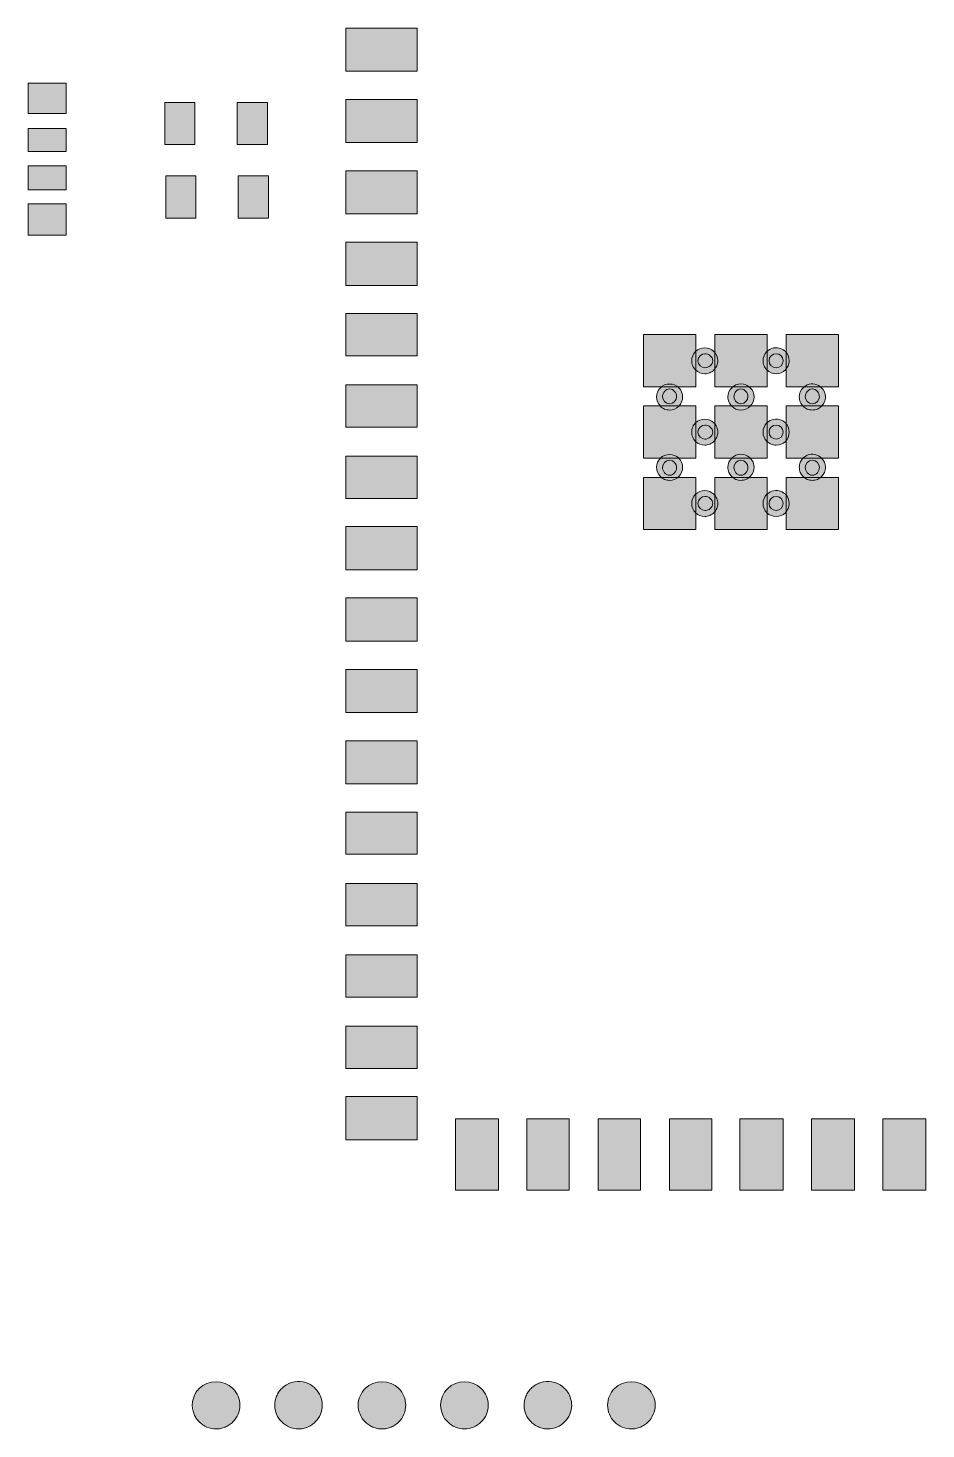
# Model space of a CAD drawing. Extents: x 146 to 361, y 242 to 614.
# Drawn here: x 207.7 to 261.3, y 530.8 to 614.5 of the extents above; entities that cross this region are included whole.
import ezdxf

# ---------------------------------------------------------------- set-up
doc = ezdxf.new("R2010")
doc.units = 0
doc.header["$MEASUREMENT"] = 0
doc.layers.add('Ebene 1', color=7, linetype='Continuous')

msp = doc.modelspace()

# ---------------------------------------------------------------- hatches: boundary and pattern name
at = {"layer": 'Ebene 1', "true_color": 0xffffff}
h = msp.add_hatch(color=7, dxfattribs=at)
h.dxf.hatch_style = 2
h.paths.add_polyline_path([(226.68, 611.87), (230.94, 611.87), (230.94, 614.45), (226.68, 614.45)])
h = msp.add_hatch(color=7, dxfattribs=at)
h.dxf.hatch_style = 2
h.paths.add_polyline_path([(207.72, 609.351), (210, 609.351), (210, 611.151), (207.72, 611.151)])
h = msp.add_hatch(color=7, dxfattribs=at)
h.dxf.hatch_style = 2
h.paths.add_polyline_path([(215.88, 607.49), (217.68, 607.49), (217.68, 610.01), (215.88, 610.01)])
h = msp.add_hatch(color=7, dxfattribs=at)
h.dxf.hatch_style = 2
h.paths.add_polyline_path([(220.2, 607.49), (222, 607.49), (222, 610.01), (220.2, 610.01)])
h = msp.add_hatch(color=7, dxfattribs=at)
h.dxf.hatch_style = 2
h.paths.add_polyline_path([(226.68, 607.61), (230.94, 607.61), (230.94, 610.19), (226.68, 610.19)])
h = msp.add_hatch(color=7, dxfattribs=at)
h.dxf.hatch_style = 2
h.paths.add_polyline_path([(207.72, 607.07), (210, 607.07), (210, 608.45), (207.72, 608.45)])
h = msp.add_hatch(color=7, dxfattribs=at)
h.dxf.hatch_style = 2
h.paths.add_polyline_path([(207.72, 604.791), (210, 604.791), (210, 606.231), (207.72, 606.231)])
h = msp.add_hatch(color=7, dxfattribs=at)
h.dxf.hatch_style = 2
h.paths.add_polyline_path([(215.94, 603.11), (217.74, 603.11), (217.74, 605.63), (215.94, 605.63)])
h = msp.add_hatch(color=7, dxfattribs=at)
h.dxf.hatch_style = 2
h.paths.add_polyline_path([(220.26, 603.11), (222.06, 603.11), (222.06, 605.63), (220.26, 605.63)])
h = msp.add_hatch(color=7, dxfattribs=at)
h.dxf.hatch_style = 2
h.paths.add_polyline_path([(226.68, 603.351), (230.94, 603.351), (230.94, 605.931), (226.68, 605.931)])
h = msp.add_hatch(color=7, dxfattribs=at)
h.dxf.hatch_style = 2
h.paths.add_polyline_path([(207.72, 602.091), (210, 602.091), (210, 603.951), (207.72, 603.951)])
h = msp.add_hatch(color=7, dxfattribs=at)
h.dxf.hatch_style = 2
h.paths.add_polyline_path([(226.68, 599.091), (230.94, 599.091), (230.94, 601.671), (226.68, 601.671)])
h = msp.add_hatch(color=7, dxfattribs=at)
h.dxf.hatch_style = 2
h.paths.add_polyline_path([(226.68, 594.891), (230.94, 594.891), (230.94, 597.411), (226.68, 597.411)])
h = msp.add_hatch(color=7, dxfattribs=at)
h.dxf.hatch_style = 2
h.paths.add_polyline_path([(244.44, 593.031), (247.56, 593.031), (247.56, 596.151), (244.44, 596.151)])
h = msp.add_hatch(color=7, dxfattribs=at)
h.dxf.hatch_style = 2
edge = h.paths.add_edge_path()
edge.add_spline(control_points=[(248.1, 593.81), (247.89, 593.81), (247.7, 593.89), (247.55, 594.04), (247.48, 594.11), (247.42, 594.2), (247.38, 594.29), (247.34, 594.39), (247.32, 594.49), (247.32, 594.59), (247.32, 594.79), (247.4, 595), (247.55, 595.14), (247.84, 595.43), (248.36, 595.43), (248.65, 595.14), (248.8, 595), (248.88, 594.8), (248.88, 594.59), (248.88, 594.49), (248.86, 594.39), (248.82, 594.29), (248.78, 594.2), (248.72, 594.11), (248.65, 594.04), (248.58, 593.97), (248.49, 593.91), (248.4, 593.87), (248.3, 593.83), (248.2, 593.81), (248.1, 593.81)], knot_values=[0, 0, 0, 0, 1, 1, 1, 2, 2, 2, 3, 3, 3, 4, 4, 4, 5, 5, 5, 6, 6, 6, 7, 7, 7, 8, 8, 8, 9, 9, 9, 10, 10, 10, 10], degree=3, periodic=1)
h = msp.add_hatch(color=7, dxfattribs=at)
h.dxf.hatch_style = 2
h.paths.add_polyline_path([(248.7, 593.031), (251.82, 593.031), (251.82, 596.151), (248.7, 596.151)])
h = msp.add_hatch(color=7, dxfattribs=at)
h.dxf.hatch_style = 2
edge = h.paths.add_edge_path()
edge.add_spline(control_points=[(252.36, 593.81), (252.15, 593.81), (251.96, 593.89), (251.81, 594.04), (251.74, 594.11), (251.68, 594.2), (251.64, 594.29), (251.6, 594.39), (251.58, 594.49), (251.58, 594.59), (251.58, 594.79), (251.66, 595), (251.81, 595.14), (252.03, 595.36), (252.37, 595.43), (252.66, 595.31), (252.75, 595.27), (252.84, 595.21), (252.91, 595.14), (253.06, 595), (253.14, 594.8), (253.14, 594.59), (253.14, 594.49), (253.12, 594.39), (253.08, 594.29), (253.04, 594.2), (252.98, 594.11), (252.91, 594.04), (252.76, 593.89), (252.57, 593.81), (252.36, 593.81)], knot_values=[0, 0, 0, 0, 1, 1, 1, 2, 2, 2, 3, 3, 3, 4, 4, 4, 5, 5, 5, 6, 6, 6, 7, 7, 7, 8, 8, 8, 9, 9, 9, 10, 10, 10, 10], degree=3, periodic=1)
h = msp.add_hatch(color=7, dxfattribs=at)
h.dxf.hatch_style = 2
h.paths.add_polyline_path([(252.96, 593.031), (256.08, 593.031), (256.08, 596.151), (252.96, 596.151)])
h = msp.add_hatch(color=7, dxfattribs=at)
h.dxf.hatch_style = 2
h.paths.add_polyline_path([(226.68, 590.63), (230.94, 590.63), (230.94, 593.15), (226.68, 593.15)])
h = msp.add_hatch(color=7, dxfattribs=at)
h.dxf.hatch_style = 2
edge = h.paths.add_edge_path()
edge.add_spline(control_points=[(246, 591.65), (245.9, 591.65), (245.8, 591.67), (245.7, 591.71), (245.61, 591.75), (245.52, 591.81), (245.45, 591.88), (245.3, 592.03), (245.22, 592.22), (245.22, 592.43), (245.22, 592.64), (245.3, 592.84), (245.45, 592.98), (245.74, 593.27), (246.26, 593.27), (246.55, 592.98), (246.7, 592.84), (246.78, 592.64), (246.78, 592.43), (246.78, 592.22), (246.7, 592.03), (246.55, 591.88), (246.41, 591.73), (246.21, 591.65), (246, 591.65)], knot_values=[0, 0, 0, 0, 1, 1, 1, 2, 2, 2, 3, 3, 3, 4, 4, 4, 5, 5, 5, 6, 6, 6, 7, 7, 7, 8, 8, 8, 8], degree=3, periodic=1)
h = msp.add_hatch(color=7, dxfattribs=at)
h.dxf.hatch_style = 2
edge = h.paths.add_edge_path()
edge.add_spline(control_points=[(250.26, 591.65), (250.05, 591.65), (249.86, 591.73), (249.71, 591.88), (249.63, 591.95), (249.58, 592.04), (249.54, 592.13), (249.5, 592.23), (249.48, 592.33), (249.48, 592.43), (249.48, 592.64), (249.56, 592.84), (249.71, 592.98), (249.78, 593.05), (249.87, 593.11), (249.96, 593.15), (250.15, 593.23), (250.37, 593.23), (250.56, 593.15), (250.65, 593.11), (250.74, 593.05), (250.81, 592.98), (250.96, 592.84), (251.04, 592.64), (251.04, 592.43), (251.04, 592.22), (250.96, 592.03), (250.81, 591.88), (250.66, 591.73), (250.47, 591.65), (250.26, 591.65)], knot_values=[0, 0, 0, 0, 1, 1, 1, 2, 2, 2, 3, 3, 3, 4, 4, 4, 5, 5, 5, 6, 6, 6, 7, 7, 7, 8, 8, 8, 9, 9, 9, 10, 10, 10, 10], degree=3, periodic=1)
h = msp.add_hatch(color=7, dxfattribs=at)
h.dxf.hatch_style = 2
edge = h.paths.add_edge_path()
edge.add_spline(control_points=[(254.52, 591.65), (254.42, 591.65), (254.32, 591.67), (254.22, 591.71), (254.13, 591.75), (254.04, 591.81), (253.97, 591.88), (253.9, 591.95), (253.84, 592.04), (253.8, 592.13), (253.76, 592.23), (253.74, 592.33), (253.74, 592.43), (253.74, 592.64), (253.82, 592.84), (253.97, 592.98), (254.04, 593.05), (254.13, 593.11), (254.22, 593.15), (254.51, 593.27), (254.85, 593.2), (255.07, 592.98), (255.22, 592.84), (255.3, 592.64), (255.3, 592.43), (255.3, 592.33), (255.28, 592.23), (255.24, 592.13), (255.2, 592.04), (255.14, 591.95), (255.07, 591.88), (255, 591.81), (254.91, 591.75), (254.82, 591.71), (254.72, 591.67), (254.62, 591.65), (254.52, 591.65)], knot_values=[0, 0, 0, 0, 1, 1, 1, 2, 2, 2, 3, 3, 3, 4, 4, 4, 5, 5, 5, 6, 6, 6, 7, 7, 7, 8, 8, 8, 9, 9, 9, 10, 10, 10, 11, 11, 11, 12, 12, 12, 12], degree=3, periodic=1)
h = msp.add_hatch(color=7, dxfattribs=at)
h.dxf.hatch_style = 2
h.paths.add_polyline_path([(244.44, 588.771), (247.56, 588.771), (247.56, 591.891), (244.44, 591.891)])
h = msp.add_hatch(color=7, dxfattribs=at)
h.dxf.hatch_style = 2
h.paths.add_polyline_path([(248.7, 588.771), (251.82, 588.771), (251.82, 591.891), (248.7, 591.891)])
h = msp.add_hatch(color=7, dxfattribs=at)
h.dxf.hatch_style = 2
h.paths.add_polyline_path([(252.96, 588.771), (256.08, 588.771), (256.08, 591.891), (252.96, 591.891)])
h = msp.add_hatch(color=7, dxfattribs=at)
h.dxf.hatch_style = 2
edge = h.paths.add_edge_path()
edge.add_spline(control_points=[(248.1, 589.55), (247.89, 589.55), (247.7, 589.63), (247.55, 589.78), (247.48, 589.85), (247.42, 589.94), (247.38, 590.03), (247.34, 590.13), (247.32, 590.23), (247.32, 590.33), (247.32, 590.43), (247.34, 590.53), (247.38, 590.63), (247.42, 590.72), (247.48, 590.81), (247.55, 590.88), (247.84, 591.17), (248.36, 591.17), (248.65, 590.88), (248.72, 590.81), (248.78, 590.72), (248.82, 590.63), (248.86, 590.53), (248.88, 590.43), (248.88, 590.33), (248.88, 590.23), (248.86, 590.13), (248.82, 590.03), (248.78, 589.94), (248.72, 589.85), (248.65, 589.78), (248.58, 589.71), (248.49, 589.65), (248.4, 589.61), (248.3, 589.57), (248.2, 589.55), (248.1, 589.55)], knot_values=[0, 0, 0, 0, 1, 1, 1, 2, 2, 2, 3, 3, 3, 4, 4, 4, 5, 5, 5, 6, 6, 6, 7, 7, 7, 8, 8, 8, 9, 9, 9, 10, 10, 10, 11, 11, 11, 12, 12, 12, 12], degree=3, periodic=1)
h = msp.add_hatch(color=7, dxfattribs=at)
h.dxf.hatch_style = 2
edge = h.paths.add_edge_path()
edge.add_spline(control_points=[(252.36, 589.55), (252.26, 589.55), (252.16, 589.57), (252.06, 589.61), (251.97, 589.65), (251.88, 589.71), (251.81, 589.78), (251.66, 589.93), (251.58, 590.12), (251.58, 590.33), (251.58, 590.54), (251.66, 590.74), (251.81, 590.88), (252.03, 591.1), (252.37, 591.17), (252.66, 591.05), (252.75, 591.01), (252.84, 590.95), (252.91, 590.88), (253.06, 590.74), (253.14, 590.54), (253.14, 590.33), (253.14, 590.12), (253.06, 589.93), (252.91, 589.78), (252.77, 589.63), (252.57, 589.55), (252.36, 589.55)], knot_values=[0, 0, 0, 0, 1, 1, 1, 2, 2, 2, 3, 3, 3, 4, 4, 4, 5, 5, 5, 6, 6, 6, 7, 7, 7, 8, 8, 8, 9, 9, 9, 9], degree=3, periodic=1)
h = msp.add_hatch(color=7, dxfattribs=at)
h.dxf.hatch_style = 2
h.paths.add_polyline_path([(226.68, 586.37), (230.94, 586.37), (230.94, 588.89), (226.68, 588.89)])
h = msp.add_hatch(color=7, dxfattribs=at)
h.dxf.hatch_style = 2
edge = h.paths.add_edge_path()
edge.add_spline(control_points=[(246, 587.45), (245.9, 587.45), (245.8, 587.47), (245.7, 587.51), (245.61, 587.55), (245.52, 587.6), (245.45, 587.68), (245.3, 587.83), (245.22, 588.02), (245.22, 588.23), (245.22, 588.43), (245.3, 588.64), (245.45, 588.78), (245.74, 589.07), (246.26, 589.07), (246.55, 588.78), (246.7, 588.64), (246.78, 588.44), (246.78, 588.23), (246.78, 588.02), (246.7, 587.83), (246.55, 587.68), (246.4, 587.53), (246.21, 587.45), (246, 587.45)], knot_values=[0, 0, 0, 0, 1, 1, 1, 2, 2, 2, 3, 3, 3, 4, 4, 4, 5, 5, 5, 6, 6, 6, 7, 7, 7, 8, 8, 8, 8], degree=3, periodic=1)
h = msp.add_hatch(color=7, dxfattribs=at)
h.dxf.hatch_style = 2
edge = h.paths.add_edge_path()
edge.add_spline(control_points=[(250.26, 587.45), (250.05, 587.45), (249.86, 587.53), (249.71, 587.68), (249.63, 587.75), (249.58, 587.84), (249.54, 587.93), (249.5, 588.03), (249.48, 588.13), (249.48, 588.23), (249.48, 588.44), (249.56, 588.64), (249.71, 588.78), (249.78, 588.85), (249.87, 588.91), (249.96, 588.95), (250.15, 589.03), (250.37, 589.03), (250.56, 588.95), (250.65, 588.91), (250.74, 588.85), (250.81, 588.78), (250.96, 588.64), (251.04, 588.44), (251.04, 588.23), (251.04, 588.02), (250.96, 587.83), (250.81, 587.68), (250.74, 587.61), (250.65, 587.55), (250.56, 587.51), (250.46, 587.47), (250.36, 587.45), (250.26, 587.45)], knot_values=[0, 0, 0, 0, 1, 1, 1, 2, 2, 2, 3, 3, 3, 4, 4, 4, 5, 5, 5, 6, 6, 6, 7, 7, 7, 8, 8, 8, 9, 9, 9, 10, 10, 10, 11, 11, 11, 11], degree=3, periodic=1)
h = msp.add_hatch(color=7, dxfattribs=at)
h.dxf.hatch_style = 2
edge = h.paths.add_edge_path()
edge.add_spline(control_points=[(254.52, 587.45), (254.42, 587.45), (254.32, 587.47), (254.22, 587.51), (254.13, 587.55), (254.04, 587.61), (253.97, 587.68), (253.9, 587.75), (253.84, 587.84), (253.8, 587.93), (253.76, 588.02), (253.74, 588.13), (253.74, 588.23), (253.74, 588.33), (253.76, 588.43), (253.8, 588.53), (253.84, 588.62), (253.9, 588.71), (253.97, 588.78), (254.04, 588.85), (254.13, 588.91), (254.22, 588.95), (254.51, 589.07), (254.85, 589), (255.07, 588.78), (255.14, 588.71), (255.2, 588.62), (255.24, 588.53), (255.28, 588.43), (255.3, 588.33), (255.3, 588.23), (255.3, 588.13), (255.28, 588.03), (255.24, 587.93), (255.2, 587.84), (255.14, 587.75), (255.07, 587.68), (255, 587.61), (254.91, 587.55), (254.82, 587.51), (254.72, 587.47), (254.62, 587.45), (254.52, 587.45)], knot_values=[0, 0, 0, 0, 1, 1, 1, 2, 2, 2, 3, 3, 3, 4, 4, 4, 5, 5, 5, 6, 6, 6, 7, 7, 7, 8, 8, 8, 9, 9, 9, 10, 10, 10, 11, 11, 11, 12, 12, 12, 13, 13, 13, 14, 14, 14, 14], degree=3, periodic=1)
h = msp.add_hatch(color=7, dxfattribs=at)
h.dxf.hatch_style = 2
h.paths.add_polyline_path([(244.44, 584.51), (247.56, 584.51), (247.56, 587.63), (244.44, 587.63)])
h = msp.add_hatch(color=7, dxfattribs=at)
h.dxf.hatch_style = 2
h.paths.add_polyline_path([(248.7, 584.51), (251.82, 584.51), (251.82, 587.63), (248.7, 587.63)])
h = msp.add_hatch(color=7, dxfattribs=at)
h.dxf.hatch_style = 2
h.paths.add_polyline_path([(252.96, 584.51), (256.08, 584.51), (256.08, 587.63), (252.96, 587.63)])
h = msp.add_hatch(color=7, dxfattribs=at)
h.dxf.hatch_style = 2
edge = h.paths.add_edge_path()
edge.add_spline(control_points=[(248.1, 585.29), (247.89, 585.29), (247.7, 585.37), (247.55, 585.52), (247.48, 585.59), (247.42, 585.68), (247.38, 585.77), (247.34, 585.87), (247.32, 585.97), (247.32, 586.07), (247.32, 586.27), (247.4, 586.48), (247.55, 586.62), (247.84, 586.91), (248.36, 586.91), (248.65, 586.62), (248.72, 586.55), (248.78, 586.46), (248.82, 586.37), (248.86, 586.27), (248.88, 586.17), (248.88, 586.07), (248.88, 585.97), (248.86, 585.87), (248.82, 585.77), (248.78, 585.68), (248.72, 585.59), (248.65, 585.52), (248.58, 585.45), (248.49, 585.39), (248.4, 585.35), (248.3, 585.31), (248.2, 585.29), (248.1, 585.29)], knot_values=[0, 0, 0, 0, 1, 1, 1, 2, 2, 2, 3, 3, 3, 4, 4, 4, 5, 5, 5, 6, 6, 6, 7, 7, 7, 8, 8, 8, 9, 9, 9, 10, 10, 10, 11, 11, 11, 11], degree=3, periodic=1)
h = msp.add_hatch(color=7, dxfattribs=at)
h.dxf.hatch_style = 2
edge = h.paths.add_edge_path()
edge.add_spline(control_points=[(252.36, 585.29), (252.15, 585.29), (251.96, 585.37), (251.81, 585.52), (251.66, 585.67), (251.58, 585.86), (251.58, 586.07), (251.58, 586.27), (251.66, 586.47), (251.81, 586.62), (252.03, 586.84), (252.37, 586.91), (252.66, 586.79), (252.75, 586.75), (252.84, 586.69), (252.91, 586.62), (253.06, 586.48), (253.14, 586.28), (253.14, 586.07), (253.14, 585.97), (253.12, 585.87), (253.08, 585.77), (253.04, 585.68), (252.98, 585.59), (252.91, 585.52), (252.76, 585.37), (252.57, 585.29), (252.36, 585.29)], knot_values=[0, 0, 0, 0, 1, 1, 1, 2, 2, 2, 3, 3, 3, 4, 4, 4, 5, 5, 5, 6, 6, 6, 7, 7, 7, 8, 8, 8, 9, 9, 9, 9], degree=3, periodic=1)
h = msp.add_hatch(color=7, dxfattribs=at)
h.dxf.hatch_style = 2
h.paths.add_polyline_path([(226.68, 582.11), (230.94, 582.11), (230.94, 584.69), (226.68, 584.69)])
h = msp.add_hatch(color=7, dxfattribs=at)
h.dxf.hatch_style = 2
h.paths.add_polyline_path([(226.68, 577.851), (230.94, 577.851), (230.94, 580.431), (226.68, 580.431)])
h = msp.add_hatch(color=7, dxfattribs=at)
h.dxf.hatch_style = 2
h.paths.add_polyline_path([(226.68, 573.591), (230.94, 573.591), (230.94, 576.171), (226.68, 576.171)])
h = msp.add_hatch(color=7, dxfattribs=at)
h.dxf.hatch_style = 2
h.paths.add_polyline_path([(226.68, 569.331), (230.94, 569.331), (230.94, 571.911), (226.68, 571.911)])
h = msp.add_hatch(color=7, dxfattribs=at)
h.dxf.hatch_style = 2
h.paths.add_polyline_path([(226.68, 565.13), (230.94, 565.13), (230.94, 567.65), (226.68, 567.65)])
h = msp.add_hatch(color=7, dxfattribs=at)
h.dxf.hatch_style = 2
h.paths.add_polyline_path([(226.68, 560.87), (230.94, 560.87), (230.94, 563.39), (226.68, 563.39)])
h = msp.add_hatch(color=7, dxfattribs=at)
h.dxf.hatch_style = 2
h.paths.add_polyline_path([(226.68, 556.61), (230.94, 556.61), (230.94, 559.13), (226.68, 559.13)])
h = msp.add_hatch(color=7, dxfattribs=at)
h.dxf.hatch_style = 2
h.paths.add_polyline_path([(226.68, 552.351), (230.94, 552.351), (230.94, 554.871), (226.68, 554.871)])
h = msp.add_hatch(color=7, dxfattribs=at)
h.dxf.hatch_style = 2
h.paths.add_polyline_path([(226.68, 548.091), (230.94, 548.091), (230.94, 550.671), (226.68, 550.671)])
h = msp.add_hatch(color=7, dxfattribs=at)
h.dxf.hatch_style = 2
h.paths.add_polyline_path([(233.22, 545.091), (235.8, 545.091), (235.8, 549.351), (233.22, 549.351)])
h = msp.add_hatch(color=7, dxfattribs=at)
h.dxf.hatch_style = 2
h.paths.add_polyline_path([(237.48, 545.091), (240, 545.091), (240, 549.351), (237.48, 549.351)])
h = msp.add_hatch(color=7, dxfattribs=at)
h.dxf.hatch_style = 2
h.paths.add_polyline_path([(241.74, 545.091), (244.26, 545.091), (244.26, 549.351), (241.74, 549.351)])
h = msp.add_hatch(color=7, dxfattribs=at)
h.dxf.hatch_style = 2
h.paths.add_polyline_path([(246, 545.091), (248.52, 545.091), (248.52, 549.351), (246, 549.351)])
h = msp.add_hatch(color=7, dxfattribs=at)
h.dxf.hatch_style = 2
h.paths.add_polyline_path([(250.2, 545.091), (252.78, 545.091), (252.78, 549.351), (250.2, 549.351)])
h = msp.add_hatch(color=7, dxfattribs=at)
h.dxf.hatch_style = 2
h.paths.add_polyline_path([(254.46, 545.091), (257.04, 545.091), (257.04, 549.351), (254.46, 549.351)])
h = msp.add_hatch(color=7, dxfattribs=at)
h.dxf.hatch_style = 2
h.paths.add_polyline_path([(258.72, 545.091), (261.3, 545.091), (261.3, 549.351), (258.72, 549.351)])
h = msp.add_hatch(color=7, dxfattribs=at)
h.dxf.hatch_style = 2
edge = h.paths.add_edge_path()
edge.add_spline(control_points=[(218.94, 530.83), (218.57, 530.83), (218.2, 530.98), (217.94, 531.25), (217.87, 531.31), (217.81, 531.39), (217.76, 531.46), (217.71, 531.54), (217.67, 531.62), (217.63, 531.71), (217.6, 531.79), (217.57, 531.88), (217.55, 531.97), (217.53, 532.07), (217.52, 532.16), (217.52, 532.25), (217.52, 532.34), (217.53, 532.44), (217.55, 532.53), (217.57, 532.62), (217.6, 532.71), (217.63, 532.79), (217.67, 532.88), (217.71, 532.96), (217.76, 533.04), (217.81, 533.12), (217.87, 533.19), (217.94, 533.25), (218.46, 533.78), (219.41, 533.78), (219.94, 533.25), (220.21, 532.99), (220.36, 532.62), (220.36, 532.25), (220.36, 531.88), (220.21, 531.52), (219.94, 531.25), (219.88, 531.18), (219.8, 531.12), (219.73, 531.07), (219.65, 531.02), (219.57, 530.98), (219.48, 530.94), (219.4, 530.91), (219.31, 530.88), (219.22, 530.86), (219.13, 530.84), (219.03, 530.83), (218.94, 530.83)], knot_values=[0, 0, 0, 0, 1, 1, 1, 2, 2, 2, 3, 3, 3, 4, 4, 4, 5, 5, 5, 6, 6, 6, 7, 7, 7, 8, 8, 8, 9, 9, 9, 10, 10, 10, 11, 11, 11, 12, 12, 12, 13, 13, 13, 14, 14, 14, 15, 15, 15, 16, 16, 16, 16], degree=3, periodic=1)
h = msp.add_hatch(color=7, dxfattribs=at)
h.dxf.hatch_style = 2
edge = h.paths.add_edge_path()
edge.add_spline(control_points=[(223.86, 530.83), (223.49, 530.83), (223.12, 530.98), (222.86, 531.25), (222.59, 531.51), (222.44, 531.88), (222.44, 532.25), (222.44, 532.34), (222.45, 532.44), (222.47, 532.53), (222.49, 532.62), (222.52, 532.71), (222.55, 532.79), (222.59, 532.88), (222.63, 532.96), (222.68, 533.04), (222.73, 533.12), (222.79, 533.19), (222.86, 533.25), (223.19, 533.58), (223.67, 533.74), (224.14, 533.64), (224.23, 533.62), (224.32, 533.6), (224.4, 533.56), (224.49, 533.52), (224.57, 533.48), (224.65, 533.43), (224.72, 533.38), (224.8, 533.32), (224.86, 533.25), (225.13, 532.99), (225.28, 532.62), (225.28, 532.25), (225.28, 531.88), (225.13, 531.51), (224.86, 531.25), (224.8, 531.18), (224.72, 531.12), (224.65, 531.07), (224.57, 531.02), (224.49, 530.98), (224.4, 530.94), (224.32, 530.91), (224.23, 530.88), (224.14, 530.86), (224.04, 530.84), (223.95, 530.83), (223.86, 530.83)], knot_values=[0, 0, 0, 0, 1, 1, 1, 2, 2, 2, 3, 3, 3, 4, 4, 4, 5, 5, 5, 6, 6, 6, 7, 7, 7, 8, 8, 8, 9, 9, 9, 10, 10, 10, 11, 11, 11, 12, 12, 12, 13, 13, 13, 14, 14, 14, 15, 15, 15, 16, 16, 16, 16], degree=3, periodic=1)
h = msp.add_hatch(color=7, dxfattribs=at)
h.dxf.hatch_style = 2
edge = h.paths.add_edge_path()
edge.add_spline(control_points=[(228.84, 530.83), (228.75, 530.83), (228.65, 530.84), (228.56, 530.86), (228.47, 530.88), (228.38, 530.91), (228.3, 530.94), (228.21, 530.98), (228.13, 531.02), (228.05, 531.07), (227.98, 531.12), (227.9, 531.18), (227.84, 531.25), (227.57, 531.51), (227.42, 531.88), (227.42, 532.25), (227.42, 532.62), (227.57, 532.99), (227.84, 533.25), (228.36, 533.78), (229.32, 533.78), (229.84, 533.25), (230.11, 532.99), (230.26, 532.62), (230.26, 532.25), (230.26, 531.88), (230.11, 531.51), (229.84, 531.25), (229.78, 531.18), (229.7, 531.12), (229.63, 531.07), (229.55, 531.02), (229.47, 530.98), (229.38, 530.94), (229.3, 530.91), (229.21, 530.88), (229.12, 530.86), (229.03, 530.84), (228.93, 530.83), (228.84, 530.83)], knot_values=[0, 0, 0, 0, 1, 1, 1, 2, 2, 2, 3, 3, 3, 4, 4, 4, 5, 5, 5, 6, 6, 6, 7, 7, 7, 8, 8, 8, 9, 9, 9, 10, 10, 10, 11, 11, 11, 12, 12, 12, 13, 13, 13, 13], degree=3, periodic=1)
h = msp.add_hatch(color=7, dxfattribs=at)
h.dxf.hatch_style = 2
edge = h.paths.add_edge_path()
edge.add_spline(control_points=[(233.76, 530.83), (233.39, 530.83), (233.02, 530.98), (232.76, 531.25), (232.49, 531.51), (232.34, 531.88), (232.34, 532.25), (232.34, 532.62), (232.49, 532.99), (232.76, 533.25), (233.29, 533.78), (234.23, 533.78), (234.76, 533.25), (235.03, 532.99), (235.18, 532.62), (235.18, 532.25), (235.18, 531.88), (235.03, 531.51), (234.76, 531.25), (234.5, 530.98), (234.13, 530.83), (233.76, 530.83)], knot_values=[0, 0, 0, 0, 1, 1, 1, 2, 2, 2, 3, 3, 3, 4, 4, 4, 5, 5, 5, 6, 6, 6, 7, 7, 7, 7], degree=3, periodic=1)
h = msp.add_hatch(color=7, dxfattribs=at)
h.dxf.hatch_style = 2
edge = h.paths.add_edge_path()
edge.add_spline(control_points=[(238.74, 530.83), (238.65, 530.83), (238.55, 530.84), (238.46, 530.86), (238.37, 530.88), (238.28, 530.91), (238.2, 530.94), (238.11, 530.98), (238.03, 531.02), (237.95, 531.07), (237.88, 531.12), (237.8, 531.18), (237.74, 531.25), (237.47, 531.51), (237.32, 531.88), (237.32, 532.25), (237.32, 532.34), (237.33, 532.44), (237.35, 532.53), (237.37, 532.62), (237.4, 532.71), (237.43, 532.79), (237.47, 532.88), (237.51, 532.96), (237.56, 533.04), (237.61, 533.11), (237.67, 533.19), (237.74, 533.25), (237.8, 533.32), (237.88, 533.38), (237.95, 533.43), (238.03, 533.48), (238.11, 533.52), (238.2, 533.56), (238.28, 533.6), (238.37, 533.62), (238.46, 533.64), (238.92, 533.74), (239.41, 533.58), (239.74, 533.25), (239.81, 533.19), (239.87, 533.11), (239.92, 533.04), (239.97, 532.96), (240.01, 532.88), (240.05, 532.79), (240.08, 532.71), (240.11, 532.62), (240.13, 532.53), (240.15, 532.44), (240.16, 532.34), (240.16, 532.25), (240.16, 531.88), (240.01, 531.51), (239.74, 531.25), (239.48, 530.99), (239.11, 530.83), (238.74, 530.83)], knot_values=[0, 0, 0, 0, 1, 1, 1, 2, 2, 2, 3, 3, 3, 4, 4, 4, 5, 5, 5, 6, 6, 6, 7, 7, 7, 8, 8, 8, 9, 9, 9, 10, 10, 10, 11, 11, 11, 12, 12, 12, 13, 13, 13, 14, 14, 14, 15, 15, 15, 16, 16, 16, 17, 17, 17, 18, 18, 18, 19, 19, 19, 19], degree=3, periodic=1)
h = msp.add_hatch(color=7, dxfattribs=at)
h.dxf.hatch_style = 2
edge = h.paths.add_edge_path()
edge.add_spline(control_points=[(243.72, 530.83), (243.35, 530.83), (242.98, 530.99), (242.72, 531.25), (242.45, 531.51), (242.3, 531.88), (242.3, 532.25), (242.3, 532.62), (242.45, 532.99), (242.72, 533.25), (243.24, 533.78), (244.2, 533.78), (244.72, 533.25), (244.99, 532.99), (245.14, 532.62), (245.14, 532.25), (245.14, 531.88), (244.99, 531.51), (244.72, 531.25), (244.66, 531.18), (244.58, 531.12), (244.51, 531.07), (244.43, 531.02), (244.35, 530.98), (244.26, 530.94), (244.18, 530.91), (244.09, 530.88), (244, 530.86), (243.91, 530.84), (243.81, 530.83), (243.72, 530.83)], knot_values=[0, 0, 0, 0, 1, 1, 1, 2, 2, 2, 3, 3, 3, 4, 4, 4, 5, 5, 5, 6, 6, 6, 7, 7, 7, 8, 8, 8, 9, 9, 9, 10, 10, 10, 10], degree=3, periodic=1)

# ---------------------------------------------------------------- linework, layer by layer
at = {"layer": 'Ebene 1', "lineweight": 0}
for points in [[(226.68, 611.87), (230.94, 611.87), (230.94, 614.45), (226.68, 614.45), (226.68, 611.87)], [(207.72, 609.351), (210, 609.351), (210, 611.151), (207.72, 611.151), (207.72, 609.351)], [(215.88, 607.49), (217.68, 607.49), (217.68, 610.01), (215.88, 610.01), (215.88, 607.49)], [(220.2, 607.49), (222, 607.49), (222, 610.01), (220.2, 610.01), (220.2, 607.49)], [(226.68, 607.61), (230.94, 607.61), (230.94, 610.19), (226.68, 610.19), (226.68, 607.61)], [(207.72, 607.07), (210, 607.07), (210, 608.45), (207.72, 608.45), (207.72, 607.07)], [(207.72, 604.791), (210, 604.791), (210, 606.231), (207.72, 606.231), (207.72, 604.791)], [(215.94, 603.11), (217.74, 603.11), (217.74, 605.63), (215.94, 605.63), (215.94, 603.11)], [(220.26, 603.11), (222.06, 603.11), (222.06, 605.63), (220.26, 605.63), (220.26, 603.11)], [(226.68, 603.351), (230.94, 603.351), (230.94, 605.931), (226.68, 605.931), (226.68, 603.351)], [(207.72, 602.091), (210, 602.091), (210, 603.951), (207.72, 603.951), (207.72, 602.091)], [(226.68, 599.091), (230.94, 599.091), (230.94, 601.671), (226.68, 601.671), (226.68, 599.091)], [(226.68, 594.891), (230.94, 594.891), (230.94, 597.411), (226.68, 597.411), (226.68, 594.891)], [(244.44, 593.031), (247.56, 593.031), (247.56, 596.151), (244.44, 596.151), (244.44, 593.031)], [(248.7, 593.031), (251.82, 593.031), (251.82, 596.151), (248.7, 596.151), (248.7, 593.031)], [(252.96, 593.031), (256.08, 593.031), (256.08, 596.151), (252.96, 596.151), (252.96, 593.031)], [(226.68, 590.63), (230.94, 590.63), (230.94, 593.15), (226.68, 593.15), (226.68, 590.63)], [(244.44, 588.771), (247.56, 588.771), (247.56, 591.891), (244.44, 591.891), (244.44, 588.771)], [(248.7, 588.771), (251.82, 588.771), (251.82, 591.891), (248.7, 591.891), (248.7, 588.771)], [(252.96, 588.771), (256.08, 588.771), (256.08, 591.891), (252.96, 591.891), (252.96, 588.771)], [(226.68, 586.37), (230.94, 586.37), (230.94, 588.89), (226.68, 588.89), (226.68, 586.37)], [(244.44, 584.51), (247.56, 584.51), (247.56, 587.63), (244.44, 587.63), (244.44, 584.51)], [(248.7, 584.51), (251.82, 584.51), (251.82, 587.63), (248.7, 587.63), (248.7, 584.51)], [(252.96, 584.51), (256.08, 584.51), (256.08, 587.63), (252.96, 587.63), (252.96, 584.51)], [(226.68, 582.11), (230.94, 582.11), (230.94, 584.69), (226.68, 584.69), (226.68, 582.11)], [(226.68, 577.851), (230.94, 577.851), (230.94, 580.431), (226.68, 580.431), (226.68, 577.851)], [(226.68, 573.591), (230.94, 573.591), (230.94, 576.171), (226.68, 576.171), (226.68, 573.591)], [(226.68, 569.331), (230.94, 569.331), (230.94, 571.911), (226.68, 571.911), (226.68, 569.331)], [(226.68, 565.13), (230.94, 565.13), (230.94, 567.65), (226.68, 567.65), (226.68, 565.13)], [(226.68, 560.87), (230.94, 560.87), (230.94, 563.39), (226.68, 563.39), (226.68, 560.87)], [(226.68, 556.61), (230.94, 556.61), (230.94, 559.13), (226.68, 559.13), (226.68, 556.61)], [(226.68, 552.351), (230.94, 552.351), (230.94, 554.871), (226.68, 554.871), (226.68, 552.351)], [(226.68, 548.091), (230.94, 548.091), (230.94, 550.671), (226.68, 550.671), (226.68, 548.091)], [(233.22, 545.091), (235.8, 545.091), (235.8, 549.351), (233.22, 549.351), (233.22, 545.091)], [(237.48, 545.091), (240, 545.091), (240, 549.351), (237.48, 549.351), (237.48, 545.091)], [(241.74, 545.091), (244.26, 545.091), (244.26, 549.351), (241.74, 549.351), (241.74, 545.091)], [(246, 545.091), (248.52, 545.091), (248.52, 549.351), (246, 549.351), (246, 545.091)], [(250.2, 545.091), (252.78, 545.091), (252.78, 549.351), (250.2, 549.351), (250.2, 545.091)], [(254.46, 545.091), (257.04, 545.091), (257.04, 549.351), (254.46, 549.351), (254.46, 545.091)], [(258.72, 545.091), (261.3, 545.091), (261.3, 549.351), (258.72, 549.351), (258.72, 545.091)]]:
    msp.add_lwpolyline(points, dxfattribs=at)
for points, knots in [([(248.1, 593.81), (247.89, 593.81), (247.7, 593.89), (247.55, 594.04), (247.48, 594.11), (247.42, 594.2), (247.38, 594.29), (247.34, 594.39), (247.32, 594.49), (247.32, 594.59), (247.32, 594.79), (247.4, 595), (247.55, 595.14), (247.84, 595.43), (248.36, 595.43), (248.65, 595.14), (248.8, 595), (248.88, 594.8), (248.88, 594.59), (248.88, 594.49), (248.86, 594.39), (248.82, 594.29), (248.78, 594.2), (248.72, 594.11), (248.65, 594.04), (248.58, 593.97), (248.49, 593.91), (248.4, 593.87), (248.3, 593.83), (248.2, 593.81), (248.1, 593.81)], [0, 0, 0, 0, 1, 1, 1, 2, 2, 2, 3, 3, 3, 4, 4, 4, 5, 5, 5, 6, 6, 6, 7, 7, 7, 8, 8, 8, 9, 9, 9, 10, 10, 10, 10]), ([(252.36, 593.81), (252.15, 593.81), (251.96, 593.89), (251.81, 594.04), (251.74, 594.11), (251.68, 594.2), (251.64, 594.29), (251.6, 594.39), (251.58, 594.49), (251.58, 594.59), (251.58, 594.79), (251.66, 595), (251.81, 595.14), (252.03, 595.36), (252.37, 595.43), (252.66, 595.31), (252.75, 595.27), (252.84, 595.21), (252.91, 595.14), (253.06, 595), (253.14, 594.8), (253.14, 594.59), (253.14, 594.49), (253.12, 594.39), (253.08, 594.29), (253.04, 594.2), (252.98, 594.11), (252.91, 594.04), (252.76, 593.89), (252.57, 593.81), (252.36, 593.81)], [0, 0, 0, 0, 1, 1, 1, 2, 2, 2, 3, 3, 3, 4, 4, 4, 5, 5, 5, 6, 6, 6, 7, 7, 7, 8, 8, 8, 9, 9, 9, 10, 10, 10, 10]), ([(248.1, 595.01), (248.34, 595.01), (248.58, 594.83), (248.58, 594.59), (248.58, 594.35), (248.34, 594.17), (248.1, 594.17), (247.92, 594.17), (247.68, 594.35), (247.68, 594.59), (247.68, 594.83), (247.92, 595.01), (248.1, 595.01)], [0, 0, 0, 0, 1, 1, 1, 2, 2, 2, 3, 3, 3, 4, 4, 4, 4]), ([(252.36, 595.01), (252.6, 595.01), (252.78, 594.83), (252.78, 594.59), (252.78, 594.35), (252.6, 594.17), (252.36, 594.17), (252.12, 594.17), (251.94, 594.35), (251.94, 594.59), (251.94, 594.83), (252.12, 595.01), (252.36, 595.01)], [0, 0, 0, 0, 1, 1, 1, 2, 2, 2, 3, 3, 3, 4, 4, 4, 4]), ([(246, 591.65), (245.9, 591.65), (245.8, 591.67), (245.7, 591.71), (245.61, 591.75), (245.52, 591.81), (245.45, 591.88), (245.3, 592.03), (245.22, 592.22), (245.22, 592.43), (245.22, 592.64), (245.3, 592.84), (245.45, 592.98), (245.74, 593.27), (246.26, 593.27), (246.55, 592.98), (246.7, 592.84), (246.78, 592.64), (246.78, 592.43), (246.78, 592.22), (246.7, 592.03), (246.55, 591.88), (246.41, 591.73), (246.21, 591.65), (246, 591.65)], [0, 0, 0, 0, 1, 1, 1, 2, 2, 2, 3, 3, 3, 4, 4, 4, 5, 5, 5, 6, 6, 6, 7, 7, 7, 8, 8, 8, 8]), ([(246, 592.911), (246.24, 592.911), (246.42, 592.671), (246.42, 592.431), (246.42, 592.251), (246.24, 592.011), (246, 592.011), (245.76, 592.011), (245.58, 592.251), (245.58, 592.431), (245.58, 592.671), (245.76, 592.911), (246, 592.911)], [0, 0, 0, 0, 1, 1, 1, 2, 2, 2, 3, 3, 3, 4, 4, 4, 4]), ([(250.26, 591.65), (250.05, 591.65), (249.86, 591.73), (249.71, 591.88), (249.63, 591.95), (249.58, 592.04), (249.54, 592.13), (249.5, 592.23), (249.48, 592.33), (249.48, 592.43), (249.48, 592.64), (249.56, 592.84), (249.71, 592.98), (249.78, 593.05), (249.87, 593.11), (249.96, 593.15), (250.15, 593.23), (250.37, 593.23), (250.56, 593.15), (250.65, 593.11), (250.74, 593.05), (250.81, 592.98), (250.96, 592.84), (251.04, 592.64), (251.04, 592.43), (251.04, 592.22), (250.96, 592.03), (250.81, 591.88), (250.66, 591.73), (250.47, 591.65), (250.26, 591.65)], [0, 0, 0, 0, 1, 1, 1, 2, 2, 2, 3, 3, 3, 4, 4, 4, 5, 5, 5, 6, 6, 6, 7, 7, 7, 8, 8, 8, 9, 9, 9, 10, 10, 10, 10]), ([(250.26, 592.911), (250.5, 592.911), (250.68, 592.671), (250.68, 592.431), (250.68, 592.251), (250.5, 592.011), (250.26, 592.011), (250.02, 592.011), (249.84, 592.251), (249.84, 592.431), (249.84, 592.671), (250.02, 592.911), (250.26, 592.911)], [0, 0, 0, 0, 1, 1, 1, 2, 2, 2, 3, 3, 3, 4, 4, 4, 4]), ([(254.52, 591.65), (254.42, 591.65), (254.32, 591.67), (254.22, 591.71), (254.13, 591.75), (254.04, 591.81), (253.97, 591.88), (253.9, 591.95), (253.84, 592.04), (253.8, 592.13), (253.76, 592.23), (253.74, 592.33), (253.74, 592.43), (253.74, 592.64), (253.82, 592.84), (253.97, 592.98), (254.04, 593.05), (254.13, 593.11), (254.22, 593.15), (254.51, 593.27), (254.85, 593.2), (255.07, 592.98), (255.22, 592.84), (255.3, 592.64), (255.3, 592.43), (255.3, 592.33), (255.28, 592.23), (255.24, 592.13), (255.2, 592.04), (255.14, 591.95), (255.07, 591.88), (255, 591.81), (254.91, 591.75), (254.82, 591.71), (254.72, 591.67), (254.62, 591.65), (254.52, 591.65)], [0, 0, 0, 0, 1, 1, 1, 2, 2, 2, 3, 3, 3, 4, 4, 4, 5, 5, 5, 6, 6, 6, 7, 7, 7, 8, 8, 8, 9, 9, 9, 10, 10, 10, 11, 11, 11, 12, 12, 12, 12]), ([(254.52, 592.911), (254.76, 592.911), (254.94, 592.671), (254.94, 592.431), (254.94, 592.251), (254.76, 592.011), (254.52, 592.011), (254.28, 592.011), (254.1, 592.251), (254.1, 592.431), (254.1, 592.671), (254.28, 592.911), (254.52, 592.911)], [0, 0, 0, 0, 1, 1, 1, 2, 2, 2, 3, 3, 3, 4, 4, 4, 4]), ([(248.1, 589.55), (247.89, 589.55), (247.7, 589.63), (247.55, 589.78), (247.48, 589.85), (247.42, 589.94), (247.38, 590.03), (247.34, 590.13), (247.32, 590.23), (247.32, 590.33), (247.32, 590.43), (247.34, 590.53), (247.38, 590.63), (247.42, 590.72), (247.48, 590.81), (247.55, 590.88), (247.84, 591.17), (248.36, 591.17), (248.65, 590.88), (248.72, 590.81), (248.78, 590.72), (248.82, 590.63), (248.86, 590.53), (248.88, 590.43), (248.88, 590.33), (248.88, 590.23), (248.86, 590.13), (248.82, 590.03), (248.78, 589.94), (248.72, 589.85), (248.65, 589.78), (248.58, 589.71), (248.49, 589.65), (248.4, 589.61), (248.3, 589.57), (248.2, 589.55), (248.1, 589.55)], [0, 0, 0, 0, 1, 1, 1, 2, 2, 2, 3, 3, 3, 4, 4, 4, 5, 5, 5, 6, 6, 6, 7, 7, 7, 8, 8, 8, 9, 9, 9, 10, 10, 10, 11, 11, 11, 12, 12, 12, 12]), ([(248.1, 590.75), (248.34, 590.75), (248.58, 590.57), (248.58, 590.33), (248.58, 590.09), (248.34, 589.91), (248.1, 589.91), (247.92, 589.91), (247.68, 590.09), (247.68, 590.33), (247.68, 590.57), (247.92, 590.75), (248.1, 590.75)], [0, 0, 0, 0, 1, 1, 1, 2, 2, 2, 3, 3, 3, 4, 4, 4, 4]), ([(252.36, 589.55), (252.26, 589.55), (252.16, 589.57), (252.06, 589.61), (251.97, 589.65), (251.88, 589.71), (251.81, 589.78), (251.66, 589.93), (251.58, 590.12), (251.58, 590.33), (251.58, 590.54), (251.66, 590.74), (251.81, 590.88), (252.03, 591.1), (252.37, 591.17), (252.66, 591.05), (252.75, 591.01), (252.84, 590.95), (252.91, 590.88), (253.06, 590.74), (253.14, 590.54), (253.14, 590.33), (253.14, 590.12), (253.06, 589.93), (252.91, 589.78), (252.77, 589.63), (252.57, 589.55), (252.36, 589.55)], [0, 0, 0, 0, 1, 1, 1, 2, 2, 2, 3, 3, 3, 4, 4, 4, 5, 5, 5, 6, 6, 6, 7, 7, 7, 8, 8, 8, 9, 9, 9, 9]), ([(252.36, 590.75), (252.6, 590.75), (252.78, 590.57), (252.78, 590.33), (252.78, 590.09), (252.6, 589.91), (252.36, 589.91), (252.12, 589.91), (251.94, 590.09), (251.94, 590.33), (251.94, 590.57), (252.12, 590.75), (252.36, 590.75)], [0, 0, 0, 0, 1, 1, 1, 2, 2, 2, 3, 3, 3, 4, 4, 4, 4]), ([(246, 587.45), (245.9, 587.45), (245.8, 587.47), (245.7, 587.51), (245.61, 587.55), (245.52, 587.6), (245.45, 587.68), (245.3, 587.83), (245.22, 588.02), (245.22, 588.23), (245.22, 588.43), (245.3, 588.64), (245.45, 588.78), (245.74, 589.07), (246.26, 589.07), (246.55, 588.78), (246.7, 588.64), (246.78, 588.44), (246.78, 588.23), (246.78, 588.02), (246.7, 587.83), (246.55, 587.68), (246.4, 587.53), (246.21, 587.45), (246, 587.45)], [0, 0, 0, 0, 1, 1, 1, 2, 2, 2, 3, 3, 3, 4, 4, 4, 5, 5, 5, 6, 6, 6, 7, 7, 7, 8, 8, 8, 8]), ([(250.26, 587.45), (250.05, 587.45), (249.86, 587.53), (249.71, 587.68), (249.63, 587.75), (249.58, 587.84), (249.54, 587.93), (249.5, 588.03), (249.48, 588.13), (249.48, 588.23), (249.48, 588.44), (249.56, 588.64), (249.71, 588.78), (249.78, 588.85), (249.87, 588.91), (249.96, 588.95), (250.15, 589.03), (250.37, 589.03), (250.56, 588.95), (250.65, 588.91), (250.74, 588.85), (250.81, 588.78), (250.96, 588.64), (251.04, 588.44), (251.04, 588.23), (251.04, 588.02), (250.96, 587.83), (250.81, 587.68), (250.74, 587.61), (250.65, 587.55), (250.56, 587.51), (250.46, 587.47), (250.36, 587.45), (250.26, 587.45)], [0, 0, 0, 0, 1, 1, 1, 2, 2, 2, 3, 3, 3, 4, 4, 4, 5, 5, 5, 6, 6, 6, 7, 7, 7, 8, 8, 8, 9, 9, 9, 10, 10, 10, 11, 11, 11, 11]), ([(254.52, 587.45), (254.42, 587.45), (254.32, 587.47), (254.22, 587.51), (254.13, 587.55), (254.04, 587.61), (253.97, 587.68), (253.9, 587.75), (253.84, 587.84), (253.8, 587.93), (253.76, 588.02), (253.74, 588.13), (253.74, 588.23), (253.74, 588.33), (253.76, 588.43), (253.8, 588.53), (253.84, 588.62), (253.9, 588.71), (253.97, 588.78), (254.04, 588.85), (254.13, 588.91), (254.22, 588.95), (254.51, 589.07), (254.85, 589), (255.07, 588.78), (255.14, 588.71), (255.2, 588.62), (255.24, 588.53), (255.28, 588.43), (255.3, 588.33), (255.3, 588.23), (255.3, 588.13), (255.28, 588.03), (255.24, 587.93), (255.2, 587.84), (255.14, 587.75), (255.07, 587.68), (255, 587.61), (254.91, 587.55), (254.82, 587.51), (254.72, 587.47), (254.62, 587.45), (254.52, 587.45)], [0, 0, 0, 0, 1, 1, 1, 2, 2, 2, 3, 3, 3, 4, 4, 4, 5, 5, 5, 6, 6, 6, 7, 7, 7, 8, 8, 8, 9, 9, 9, 10, 10, 10, 11, 11, 11, 12, 12, 12, 13, 13, 13, 14, 14, 14, 14]), ([(246, 588.651), (246.24, 588.651), (246.42, 588.411), (246.42, 588.231), (246.42, 587.991), (246.24, 587.751), (246, 587.751), (245.76, 587.751), (245.58, 587.991), (245.58, 588.231), (245.58, 588.411), (245.76, 588.651), (246, 588.651)], [0, 0, 0, 0, 1, 1, 1, 2, 2, 2, 3, 3, 3, 4, 4, 4, 4]), ([(250.26, 588.651), (250.5, 588.651), (250.68, 588.411), (250.68, 588.231), (250.68, 587.991), (250.5, 587.751), (250.26, 587.751), (250.02, 587.751), (249.84, 587.991), (249.84, 588.231), (249.84, 588.411), (250.02, 588.651), (250.26, 588.651)], [0, 0, 0, 0, 1, 1, 1, 2, 2, 2, 3, 3, 3, 4, 4, 4, 4]), ([(254.52, 588.651), (254.76, 588.651), (254.94, 588.411), (254.94, 588.231), (254.94, 587.991), (254.76, 587.751), (254.52, 587.751), (254.28, 587.751), (254.1, 587.991), (254.1, 588.231), (254.1, 588.411), (254.28, 588.651), (254.52, 588.651)], [0, 0, 0, 0, 1, 1, 1, 2, 2, 2, 3, 3, 3, 4, 4, 4, 4]), ([(248.1, 585.29), (247.89, 585.29), (247.7, 585.37), (247.55, 585.52), (247.48, 585.59), (247.42, 585.68), (247.38, 585.77), (247.34, 585.87), (247.32, 585.97), (247.32, 586.07), (247.32, 586.27), (247.4, 586.48), (247.55, 586.62), (247.84, 586.91), (248.36, 586.91), (248.65, 586.62), (248.72, 586.55), (248.78, 586.46), (248.82, 586.37), (248.86, 586.27), (248.88, 586.17), (248.88, 586.07), (248.88, 585.97), (248.86, 585.87), (248.82, 585.77), (248.78, 585.68), (248.72, 585.59), (248.65, 585.52), (248.58, 585.45), (248.49, 585.39), (248.4, 585.35), (248.3, 585.31), (248.2, 585.29), (248.1, 585.29)], [0, 0, 0, 0, 1, 1, 1, 2, 2, 2, 3, 3, 3, 4, 4, 4, 5, 5, 5, 6, 6, 6, 7, 7, 7, 8, 8, 8, 9, 9, 9, 10, 10, 10, 11, 11, 11, 11]), ([(248.1, 586.49), (248.34, 586.49), (248.58, 586.31), (248.58, 586.07), (248.58, 585.83), (248.34, 585.65), (248.1, 585.65), (247.92, 585.65), (247.68, 585.83), (247.68, 586.07), (247.68, 586.31), (247.92, 586.49), (248.1, 586.49)], [0, 0, 0, 0, 1, 1, 1, 2, 2, 2, 3, 3, 3, 4, 4, 4, 4]), ([(252.36, 585.29), (252.15, 585.29), (251.96, 585.37), (251.81, 585.52), (251.66, 585.67), (251.58, 585.86), (251.58, 586.07), (251.58, 586.27), (251.66, 586.47), (251.81, 586.62), (252.03, 586.84), (252.37, 586.91), (252.66, 586.79), (252.75, 586.75), (252.84, 586.69), (252.91, 586.62), (253.06, 586.48), (253.14, 586.28), (253.14, 586.07), (253.14, 585.97), (253.12, 585.87), (253.08, 585.77), (253.04, 585.68), (252.98, 585.59), (252.91, 585.52), (252.76, 585.37), (252.57, 585.29), (252.36, 585.29)], [0, 0, 0, 0, 1, 1, 1, 2, 2, 2, 3, 3, 3, 4, 4, 4, 5, 5, 5, 6, 6, 6, 7, 7, 7, 8, 8, 8, 9, 9, 9, 9]), ([(252.36, 586.49), (252.6, 586.49), (252.78, 586.31), (252.78, 586.07), (252.78, 585.83), (252.6, 585.65), (252.36, 585.65), (252.12, 585.65), (251.94, 585.83), (251.94, 586.07), (251.94, 586.31), (252.12, 586.49), (252.36, 586.49)], [0, 0, 0, 0, 1, 1, 1, 2, 2, 2, 3, 3, 3, 4, 4, 4, 4]), ([(218.94, 530.83), (218.57, 530.83), (218.2, 530.98), (217.94, 531.25), (217.87, 531.31), (217.81, 531.39), (217.76, 531.46), (217.71, 531.54), (217.67, 531.62), (217.63, 531.71), (217.6, 531.79), (217.57, 531.88), (217.55, 531.97), (217.53, 532.07), (217.52, 532.16), (217.52, 532.25), (217.52, 532.34), (217.53, 532.44), (217.55, 532.53), (217.57, 532.62), (217.6, 532.71), (217.63, 532.79), (217.67, 532.88), (217.71, 532.96), (217.76, 533.04), (217.81, 533.12), (217.87, 533.19), (217.94, 533.25), (218.46, 533.78), (219.41, 533.78), (219.94, 533.25), (220.21, 532.99), (220.36, 532.62), (220.36, 532.25), (220.36, 531.88), (220.21, 531.52), (219.94, 531.25), (219.88, 531.18), (219.8, 531.12), (219.73, 531.07), (219.65, 531.02), (219.57, 530.98), (219.48, 530.94), (219.4, 530.91), (219.31, 530.88), (219.22, 530.86), (219.13, 530.84), (219.03, 530.83), (218.94, 530.83)], [0, 0, 0, 0, 1, 1, 1, 2, 2, 2, 3, 3, 3, 4, 4, 4, 5, 5, 5, 6, 6, 6, 7, 7, 7, 8, 8, 8, 9, 9, 9, 10, 10, 10, 11, 11, 11, 12, 12, 12, 13, 13, 13, 14, 14, 14, 15, 15, 15, 16, 16, 16, 16]), ([(223.86, 530.83), (223.49, 530.83), (223.12, 530.98), (222.86, 531.25), (222.59, 531.51), (222.44, 531.88), (222.44, 532.25), (222.44, 532.34), (222.45, 532.44), (222.47, 532.53), (222.49, 532.62), (222.52, 532.71), (222.55, 532.79), (222.59, 532.88), (222.63, 532.96), (222.68, 533.04), (222.73, 533.12), (222.79, 533.19), (222.86, 533.25), (223.19, 533.58), (223.67, 533.74), (224.14, 533.64), (224.23, 533.62), (224.32, 533.6), (224.4, 533.56), (224.49, 533.52), (224.57, 533.48), (224.65, 533.43), (224.72, 533.38), (224.8, 533.32), (224.86, 533.25), (225.13, 532.99), (225.28, 532.62), (225.28, 532.25), (225.28, 531.88), (225.13, 531.51), (224.86, 531.25), (224.8, 531.18), (224.72, 531.12), (224.65, 531.07), (224.57, 531.02), (224.49, 530.98), (224.4, 530.94), (224.32, 530.91), (224.23, 530.88), (224.14, 530.86), (224.04, 530.84), (223.95, 530.83), (223.86, 530.83)], [0, 0, 0, 0, 1, 1, 1, 2, 2, 2, 3, 3, 3, 4, 4, 4, 5, 5, 5, 6, 6, 6, 7, 7, 7, 8, 8, 8, 9, 9, 9, 10, 10, 10, 11, 11, 11, 12, 12, 12, 13, 13, 13, 14, 14, 14, 15, 15, 15, 16, 16, 16, 16]), ([(228.84, 530.83), (228.75, 530.83), (228.65, 530.84), (228.56, 530.86), (228.47, 530.88), (228.38, 530.91), (228.3, 530.94), (228.21, 530.98), (228.13, 531.02), (228.05, 531.07), (227.98, 531.12), (227.9, 531.18), (227.84, 531.25), (227.57, 531.51), (227.42, 531.88), (227.42, 532.25), (227.42, 532.62), (227.57, 532.99), (227.84, 533.25), (228.36, 533.78), (229.32, 533.78), (229.84, 533.25), (230.11, 532.99), (230.26, 532.62), (230.26, 532.25), (230.26, 531.88), (230.11, 531.51), (229.84, 531.25), (229.78, 531.18), (229.7, 531.12), (229.63, 531.07), (229.55, 531.02), (229.47, 530.98), (229.38, 530.94), (229.3, 530.91), (229.21, 530.88), (229.12, 530.86), (229.03, 530.84), (228.93, 530.83), (228.84, 530.83)], [0, 0, 0, 0, 1, 1, 1, 2, 2, 2, 3, 3, 3, 4, 4, 4, 5, 5, 5, 6, 6, 6, 7, 7, 7, 8, 8, 8, 9, 9, 9, 10, 10, 10, 11, 11, 11, 12, 12, 12, 13, 13, 13, 13]), ([(233.76, 530.83), (233.39, 530.83), (233.02, 530.98), (232.76, 531.25), (232.49, 531.51), (232.34, 531.88), (232.34, 532.25), (232.34, 532.62), (232.49, 532.99), (232.76, 533.25), (233.29, 533.78), (234.23, 533.78), (234.76, 533.25), (235.03, 532.99), (235.18, 532.62), (235.18, 532.25), (235.18, 531.88), (235.03, 531.51), (234.76, 531.25), (234.5, 530.98), (234.13, 530.83), (233.76, 530.83)], [0, 0, 0, 0, 1, 1, 1, 2, 2, 2, 3, 3, 3, 4, 4, 4, 5, 5, 5, 6, 6, 6, 7, 7, 7, 7]), ([(238.74, 530.83), (238.65, 530.83), (238.55, 530.84), (238.46, 530.86), (238.37, 530.88), (238.28, 530.91), (238.2, 530.94), (238.11, 530.98), (238.03, 531.02), (237.95, 531.07), (237.88, 531.12), (237.8, 531.18), (237.74, 531.25), (237.47, 531.51), (237.32, 531.88), (237.32, 532.25), (237.32, 532.34), (237.33, 532.44), (237.35, 532.53), (237.37, 532.62), (237.4, 532.71), (237.43, 532.79), (237.47, 532.88), (237.51, 532.96), (237.56, 533.04), (237.61, 533.11), (237.67, 533.19), (237.74, 533.25), (237.8, 533.32), (237.88, 533.38), (237.95, 533.43), (238.03, 533.48), (238.11, 533.52), (238.2, 533.56), (238.28, 533.6), (238.37, 533.62), (238.46, 533.64), (238.92, 533.74), (239.41, 533.58), (239.74, 533.25), (239.81, 533.19), (239.87, 533.11), (239.92, 533.04), (239.97, 532.96), (240.01, 532.88), (240.05, 532.79), (240.08, 532.71), (240.11, 532.62), (240.13, 532.53), (240.15, 532.44), (240.16, 532.34), (240.16, 532.25), (240.16, 531.88), (240.01, 531.51), (239.74, 531.25), (239.48, 530.99), (239.11, 530.83), (238.74, 530.83)], [0, 0, 0, 0, 1, 1, 1, 2, 2, 2, 3, 3, 3, 4, 4, 4, 5, 5, 5, 6, 6, 6, 7, 7, 7, 8, 8, 8, 9, 9, 9, 10, 10, 10, 11, 11, 11, 12, 12, 12, 13, 13, 13, 14, 14, 14, 15, 15, 15, 16, 16, 16, 17, 17, 17, 18, 18, 18, 19, 19, 19, 19]), ([(243.72, 530.83), (243.35, 530.83), (242.98, 530.99), (242.72, 531.25), (242.45, 531.51), (242.3, 531.88), (242.3, 532.25), (242.3, 532.62), (242.45, 532.99), (242.72, 533.25), (243.24, 533.78), (244.2, 533.78), (244.72, 533.25), (244.99, 532.99), (245.14, 532.62), (245.14, 532.25), (245.14, 531.88), (244.99, 531.51), (244.72, 531.25), (244.66, 531.18), (244.58, 531.12), (244.51, 531.07), (244.43, 531.02), (244.35, 530.98), (244.26, 530.94), (244.18, 530.91), (244.09, 530.88), (244, 530.86), (243.91, 530.84), (243.81, 530.83), (243.72, 530.83)], [0, 0, 0, 0, 1, 1, 1, 2, 2, 2, 3, 3, 3, 4, 4, 4, 5, 5, 5, 6, 6, 6, 7, 7, 7, 8, 8, 8, 9, 9, 9, 10, 10, 10, 10])]:
    msp.add_open_spline(points, degree=3, knots=knots, dxfattribs=at)

doc.saveas('drawing.dxf')
